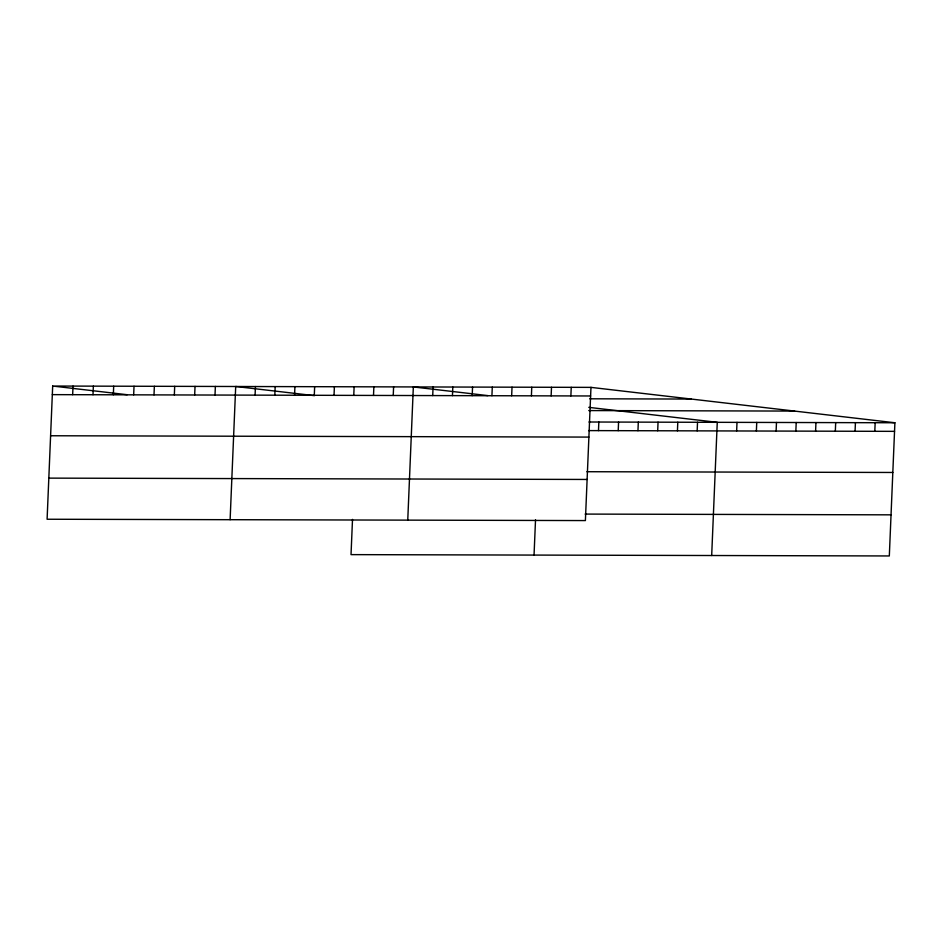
<?xml version="1.0" encoding="UTF-8"?>
<svg xmlns="http://www.w3.org/2000/svg" width="942" height="942" viewBox="0 0 942 942"><rect width="100%" height="100%" fill="white"/><g stroke="black" fill="none" stroke-linecap="round" stroke-linejoin="round"><path stroke-width="1.41" d="M52.681 386.043L47.1 519.242L585.394 520.573L590.975 387.374L52.681 386.043L127.194 394.722M72.664 394.686L73.017 386.09M92.999 394.733L93.352 386.138M113.334 394.792L113.688 386.196M133.67 394.839L134.023 386.244M154.005 394.886L154.358 386.291M174.341 394.933L174.694 386.338M194.676 394.992L195.029 386.397M215.011 395.039L215.365 386.444M230.119 519.69L235.7 386.491L314.51 395.664M255.082 395.134L255.435 386.538M274.817 395.193L275.182 386.597M294.552 395.24L294.917 386.644M314.287 395.287L314.652 386.691M334.033 395.334L334.386 386.738M353.768 395.381L354.121 386.785M352.508 519.383L351.025 554.626L889.319 555.957L894.9 422.758L590.975 387.374M373.503 395.428L373.868 386.832M393.238 395.475L393.603 386.879M407.756 520.137L413.338 386.938L487.838 395.605M432.719 395.581L433.073 386.985M452.454 395.628L452.808 387.032M472.189 395.675L472.554 387.08M491.924 395.722L492.289 387.127M511.659 395.77L512.024 387.174M531.406 395.817L531.759 387.221M534.043 555.085L535.527 519.831M551.141 395.875L551.494 387.28M570.876 395.923L571.241 387.327M598.476 430.624L598.841 422.028M618.211 430.671L618.576 422.075M637.958 430.718L638.311 422.122M657.693 430.765L658.046 422.169M677.428 430.824L677.793 422.228M697.162 430.871L697.527 422.275M711.681 555.521L717.262 422.322L588.785 407.356M736.644 430.965L736.997 422.369M756.379 431.012L756.744 422.416M776.114 431.059L776.479 422.463M795.849 431.106L796.214 422.511M815.595 431.165L815.949 422.569M835.33 431.212L835.684 422.617M855.065 431.259L855.43 422.664M874.8 431.306L875.165 422.711M52.328 394.639L590.61 395.97M589.763 398.796L691.275 399.055M588.774 410.571L794.601 411.077M588.974 422.004L894.9 422.758M588.609 430.6L894.535 431.354M50.597 435.757L588.891 437.088M586.89 471.718L892.816 472.472M48.819 478.124L587.113 479.454M585.112 514.085L891.038 514.838"/></g></svg>
